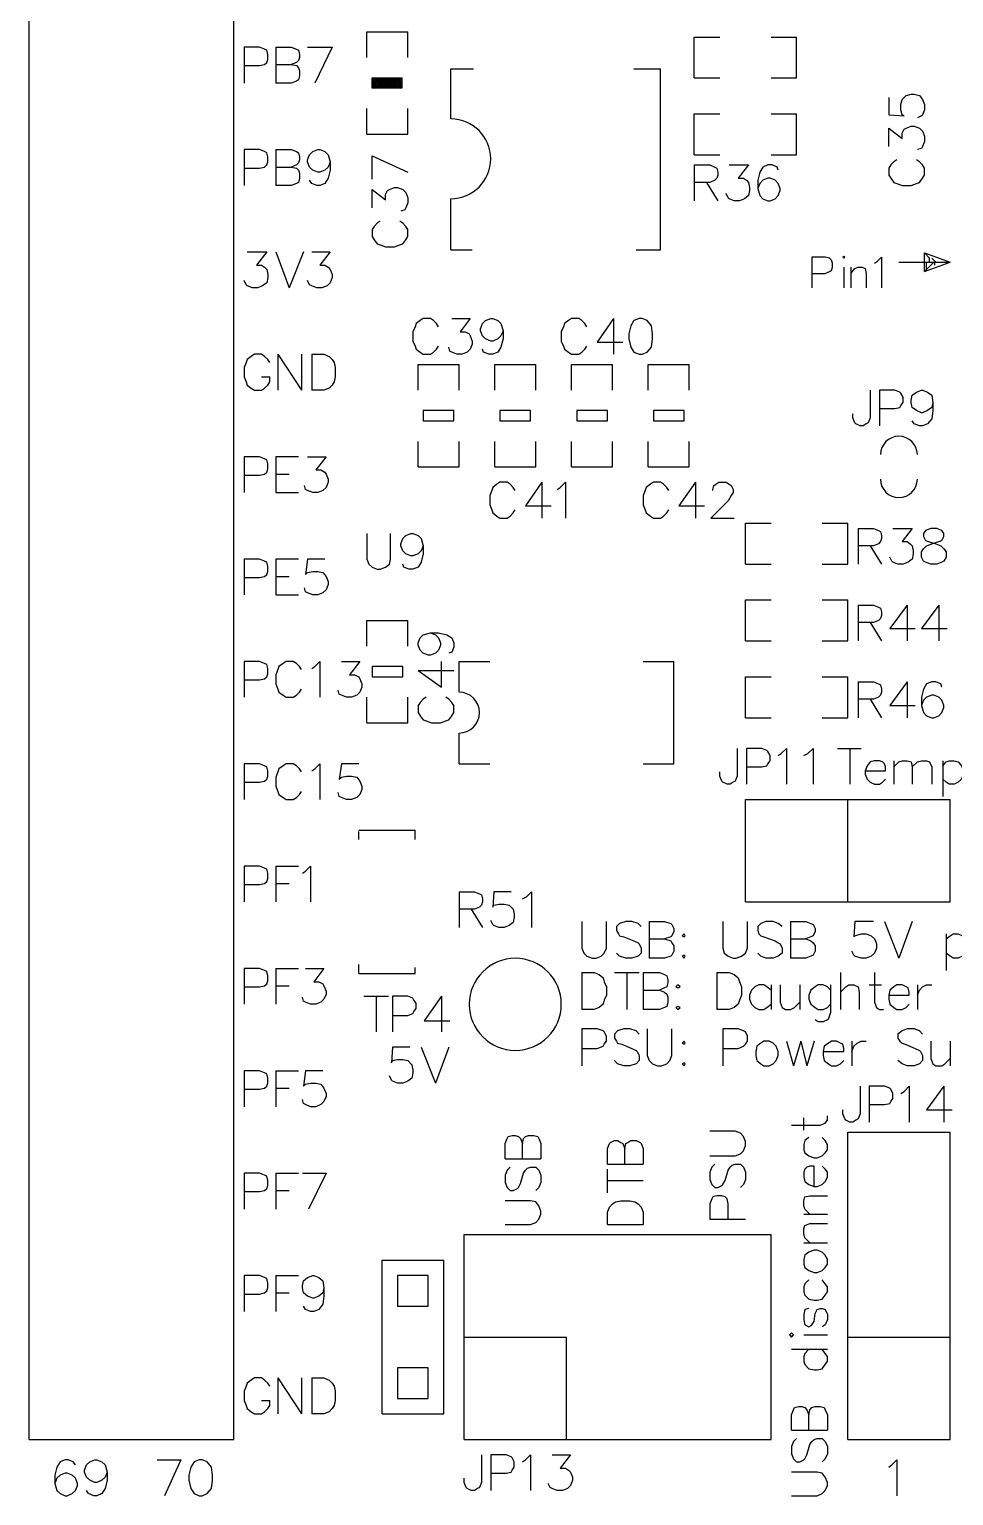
# Model space of a CAD drawing. Extents: x -0.24 to 4.91, y -0.23 to 6.58.
# Drawn here: x 0.575 to 1.478, y 2.345 to 3.777 of the extents above; entities that cross this region are included whole.
import ezdxf

# ---------------------------------------------------------------- set-up
doc = ezdxf.new("R2010")
doc.units = 0
doc.layers.get('0').update_dxf_attribs({"linetype": 'CONTINUOUS'})
doc.layers.add('mb672d', color=1, linetype='CONTINUOUS')

# ---------------------------------------------------------------- blocks, each defined once
blk = doc.blocks.new('D13')
blk.add_lwpolyline([(-0.015, -0.015), (0.015, -0.015), (0.015, 0.015), (-0.015, 0.015)], close=True)
blk = doc.blocks.new('D100')
blk.add_lwpolyline([(-0.015, -0.005), (0.015, -0.005), (0.015, 0.005), (-0.015, 0.005)], close=True)

msp = doc.modelspace()

# ---------------------------------------------------------------- linework, layer by layer
at = {"layer": 'mb672d', "color": 5}
for points in [[(0.575, 2.4), (0.575, 5.9)], [(0.575, 2.4), (0.775, 2.4), (0.775, 5.9)], [(0.905, 3.75), (0.905, 3.775), (0.945, 3.775)], [(0.945, 3.75), (0.945, 3.775)], [(1.225, 3.73), (1.225, 3.77), (1.25, 3.77)], [(1.3, 3.77), (1.325, 3.77)], [(1.325, 3.73), (1.325, 3.77)], [(0.785, 3.742), (0.8, 3.742), (0.805, 3.743), (0.807, 3.745), (0.808, 3.748), (0.808, 3.753), (0.807, 3.757), (0.805, 3.758), (0.8, 3.76), (0.785, 3.76), (0.785, 3.725)], [(0.816, 3.76), (0.816, 3.725)], [(0.816, 3.76), (0.831, 3.76), (0.836, 3.758), (0.838, 3.757), (0.839, 3.753), (0.839, 3.75), (0.838, 3.747), (0.836, 3.745), (0.831, 3.743)], [(0.847, 3.76), (0.871, 3.76)], [(0.871, 3.76), (0.854, 3.725)], [(0.816, 3.743), (0.831, 3.743), (0.836, 3.742), (0.838, 3.74), (0.839, 3.737), (0.839, 3.732), (0.838, 3.728), (0.836, 3.727), (0.831, 3.725), (0.816, 3.725)], [(0.987, 3.69), (0.987, 3.739)], [(0.987, 3.739), (1.009, 3.739)], [(1.166, 3.739), (1.192, 3.739)], [(1.192, 3.562), (1.192, 3.739)], [(0.91, 3.72), (0.91, 3.73), (0.939, 3.73), (0.939, 3.72), (0.91, 3.72)], [(0.911, 3.721), (0.911, 3.729), (0.939, 3.729), (0.939, 3.721), (0.911, 3.721)], [(0.912, 3.722), (0.912, 3.728), (0.938, 3.728), (0.938, 3.722), (0.912, 3.722)], [(0.913, 3.723), (0.913, 3.727), (0.937, 3.727), (0.937, 3.723), (0.913, 3.723)], [(0.914, 3.724), (0.914, 3.726), (0.936, 3.726), (0.936, 3.724), (0.914, 3.724)], [(0.915, 3.724), (0.934, 3.726)], [(0.915, 3.725), (0.915, 3.725), (0.935, 3.725), (0.935, 3.725), (0.915, 3.725)], [(1.225, 3.73), (1.25, 3.73)], [(1.3, 3.73), (1.325, 3.73)], [(1.415, 3.711), (1.415, 3.694), (1.43, 3.693), (1.428, 3.694), (1.427, 3.699), (1.427, 3.704), (1.428, 3.709), (1.432, 3.713), (1.437, 3.714), (1.44, 3.714), (1.445, 3.713), (1.448, 3.709), (1.45, 3.704), (1.45, 3.699), (1.448, 3.694), (1.447, 3.693), (1.443, 3.691)], [(0.905, 3.675), (0.905, 3.7)], [(0.945, 3.675), (0.945, 3.7)], [(1.225, 3.655), (1.225, 3.695), (1.25, 3.695)], [(1.3, 3.695), (1.325, 3.695)], [(1.325, 3.655), (1.325, 3.695)], [(1.415, 3.663), (1.415, 3.681), (1.428, 3.671), (1.428, 3.676), (1.43, 3.68), (1.432, 3.681), (1.437, 3.683), (1.44, 3.683), (1.445, 3.681), (1.448, 3.678), (1.45, 3.673), (1.45, 3.668), (1.448, 3.663), (1.447, 3.661), (1.443, 3.66)], [(0.905, 3.675), (0.945, 3.675)], [(0.785, 3.642), (0.8, 3.642), (0.805, 3.643), (0.807, 3.645), (0.808, 3.648), (0.808, 3.653), (0.807, 3.657), (0.805, 3.658), (0.8, 3.66), (0.785, 3.66), (0.785, 3.625)], [(0.816, 3.66), (0.816, 3.625)], [(0.816, 3.66), (0.831, 3.66), (0.836, 3.658), (0.838, 3.657), (0.839, 3.653), (0.839, 3.65), (0.838, 3.647), (0.836, 3.645), (0.831, 3.643)], [(0.869, 3.648), (0.867, 3.643), (0.864, 3.64), (0.859, 3.638), (0.857, 3.638), (0.852, 3.64), (0.849, 3.643), (0.847, 3.648), (0.847, 3.65), (0.849, 3.655), (0.852, 3.658), (0.857, 3.66), (0.859, 3.66), (0.864, 3.658), (0.867, 3.655), (0.869, 3.648), (0.869, 3.64), (0.867, 3.632), (0.864, 3.627), (0.859, 3.625), (0.856, 3.625), (0.851, 3.627), (0.849, 3.63)], [(0.91, 3.654), (0.945, 3.638)], [(0.91, 3.631), (0.91, 3.654)], [(1.225, 3.655), (1.25, 3.655)], [(1.3, 3.655), (1.325, 3.655)], [(0.816, 3.643), (0.831, 3.643), (0.836, 3.642), (0.838, 3.64), (0.839, 3.637), (0.839, 3.632), (0.838, 3.628), (0.836, 3.627), (0.831, 3.625), (0.816, 3.625)], [(1.225, 3.645), (1.225, 3.61)], [(1.225, 3.645), (1.24, 3.645), (1.245, 3.643), (1.247, 3.642), (1.248, 3.638), (1.248, 3.635), (1.247, 3.632), (1.245, 3.63), (1.24, 3.628), (1.225, 3.628)], [(1.259, 3.645), (1.278, 3.645), (1.268, 3.632), (1.273, 3.632), (1.276, 3.63), (1.278, 3.628), (1.279, 3.623), (1.279, 3.62), (1.278, 3.615), (1.274, 3.612), (1.269, 3.61), (1.264, 3.61), (1.259, 3.612), (1.258, 3.613), (1.256, 3.617)], [(1.307, 3.64), (1.306, 3.643), (1.301, 3.645), (1.297, 3.645), (1.292, 3.643), (1.289, 3.638), (1.287, 3.63), (1.287, 3.622), (1.289, 3.615), (1.292, 3.612), (1.297, 3.61), (1.299, 3.61), (1.304, 3.612), (1.307, 3.615), (1.309, 3.62), (1.309, 3.622), (1.307, 3.627), (1.304, 3.63), (1.299, 3.632), (1.297, 3.632), (1.292, 3.63), (1.289, 3.627), (1.287, 3.622)], [(1.423, 3.65), (1.42, 3.648), (1.417, 3.645), (1.415, 3.642), (1.415, 3.635), (1.417, 3.632), (1.42, 3.628), (1.423, 3.627), (1.428, 3.625), (1.437, 3.625), (1.442, 3.627), (1.445, 3.628), (1.448, 3.632), (1.45, 3.635), (1.45, 3.642), (1.448, 3.645), (1.445, 3.648), (1.442, 3.65)], [(1.237, 3.628), (1.248, 3.61)], [(0.91, 3.603), (0.91, 3.621), (0.923, 3.611), (0.923, 3.616), (0.925, 3.62), (0.927, 3.621), (0.932, 3.623), (0.935, 3.623), (0.94, 3.621), (0.943, 3.618), (0.945, 3.613), (0.945, 3.608), (0.943, 3.603), (0.942, 3.601), (0.938, 3.6)], [(0.987, 3.562), (0.987, 3.612)], [(0.918, 3.59), (0.915, 3.588), (0.912, 3.585), (0.91, 3.582), (0.91, 3.575), (0.912, 3.572), (0.915, 3.568), (0.918, 3.567), (0.923, 3.565), (0.932, 3.565), (0.937, 3.567), (0.94, 3.568), (0.943, 3.572), (0.945, 3.575), (0.945, 3.582), (0.943, 3.585), (0.94, 3.588), (0.937, 3.59)], [(0.788, 3.56), (0.807, 3.56), (0.797, 3.547), (0.802, 3.547), (0.805, 3.545), (0.807, 3.543), (0.808, 3.538), (0.808, 3.535), (0.807, 3.53), (0.803, 3.527), (0.798, 3.525), (0.793, 3.525), (0.788, 3.527), (0.787, 3.528), (0.785, 3.532)], [(0.816, 3.56), (0.829, 3.525)], [(0.843, 3.56), (0.829, 3.525)], [(0.851, 3.56), (0.869, 3.56), (0.859, 3.547), (0.864, 3.547), (0.867, 3.545), (0.869, 3.543), (0.871, 3.538), (0.871, 3.535), (0.869, 3.53), (0.866, 3.527), (0.861, 3.525), (0.856, 3.525), (0.851, 3.527), (0.849, 3.528), (0.847, 3.532)], [(0.987, 3.562), (1.008, 3.562)], [(1.168, 3.562), (1.192, 3.562)], [(1.34, 3.539), (1.353, 3.539), (1.357, 3.541), (1.359, 3.542), (1.36, 3.545), (1.36, 3.549), (1.359, 3.552), (1.357, 3.554), (1.353, 3.555), (1.34, 3.555), (1.34, 3.525)], [(1.37, 3.555), (1.371, 3.554), (1.372, 3.555), (1.371, 3.556), (1.37, 3.555)], [(1.401, 3.549), (1.404, 3.551), (1.408, 3.555), (1.408, 3.525)], [(1.45, 3.559), (1.455, 3.554)], [(1.45, 3.541), (1.45, 3.559)], [(1.45, 3.559), (1.475, 3.55)], [(1.455, 3.55), (1.455, 3.554)], [(1.457, 3.554), (1.461, 3.55)], [(1.371, 3.545), (1.371, 3.525)], [(1.378, 3.545), (1.378, 3.525)], [(1.378, 3.539), (1.382, 3.544), (1.385, 3.545), (1.389, 3.545), (1.392, 3.544), (1.393, 3.539), (1.393, 3.525)], [(1.425, 3.55), (1.475, 3.55)], [(1.45, 3.541), (1.459, 3.55)], [(1.45, 3.541), (1.475, 3.55)], [(1.45, 3.541), (1.452, 3.543)], [(1.452, 3.543), (1.452, 3.55)], [(1.46, 3.547), (1.46, 3.55)], [(0.975, 3.487), (0.973, 3.49), (0.97, 3.493), (0.967, 3.495), (0.96, 3.495), (0.957, 3.493), (0.953, 3.49), (0.952, 3.487), (0.95, 3.482), (0.95, 3.473), (0.952, 3.468), (0.953, 3.465), (0.957, 3.462), (0.96, 3.46), (0.967, 3.46), (0.97, 3.462), (0.973, 3.465), (0.975, 3.468)], [(0.988, 3.495), (1.006, 3.495), (0.996, 3.482), (1.001, 3.482), (1.005, 3.48), (1.006, 3.478), (1.008, 3.473), (1.008, 3.47), (1.006, 3.465), (1.003, 3.462), (0.998, 3.46), (0.993, 3.46), (0.988, 3.462), (0.986, 3.463), (0.985, 3.467)], [(1.038, 3.483), (1.036, 3.478), (1.033, 3.475), (1.028, 3.473), (1.026, 3.473), (1.021, 3.475), (1.018, 3.478), (1.016, 3.483), (1.016, 3.485), (1.018, 3.49), (1.021, 3.493), (1.026, 3.495), (1.028, 3.495), (1.033, 3.493), (1.036, 3.49), (1.038, 3.483), (1.038, 3.475), (1.036, 3.467), (1.033, 3.462), (1.028, 3.46), (1.024, 3.46), (1.019, 3.462), (1.018, 3.465)], [(1.12, 3.487), (1.118, 3.49), (1.115, 3.493), (1.112, 3.495), (1.105, 3.495), (1.102, 3.493), (1.098, 3.49), (1.097, 3.487), (1.095, 3.482), (1.095, 3.473), (1.097, 3.468), (1.098, 3.465), (1.102, 3.462), (1.105, 3.46), (1.112, 3.46), (1.115, 3.462), (1.118, 3.465), (1.12, 3.468)], [(1.146, 3.495), (1.13, 3.472), (1.155, 3.472)], [(1.146, 3.495), (1.146, 3.46)], [(1.171, 3.495), (1.166, 3.493), (1.163, 3.488), (1.161, 3.48), (1.161, 3.475), (1.163, 3.467), (1.166, 3.462), (1.171, 3.46), (1.174, 3.46), (1.179, 3.462), (1.183, 3.467), (1.184, 3.475), (1.184, 3.48), (1.183, 3.488), (1.179, 3.493), (1.174, 3.495), (1.171, 3.495)], [(0.81, 3.452), (0.808, 3.455), (0.805, 3.458), (0.802, 3.46), (0.795, 3.46), (0.792, 3.458), (0.788, 3.455), (0.787, 3.452), (0.785, 3.447), (0.785, 3.438), (0.787, 3.433), (0.788, 3.43), (0.792, 3.427), (0.795, 3.425), (0.802, 3.425), (0.805, 3.427), (0.808, 3.43), (0.81, 3.433), (0.81, 3.438)], [(0.818, 3.46), (0.818, 3.425)], [(0.818, 3.46), (0.841, 3.425)], [(0.841, 3.46), (0.841, 3.425)], [(0.851, 3.46), (0.851, 3.425)], [(0.851, 3.46), (0.863, 3.46), (0.868, 3.458), (0.871, 3.455), (0.873, 3.452), (0.874, 3.447), (0.874, 3.438), (0.873, 3.433), (0.871, 3.43), (0.868, 3.427), (0.863, 3.425), (0.851, 3.425)], [(0.802, 3.438), (0.81, 3.438)], [(0.955, 3.45), (0.995, 3.45)], [(0.955, 3.425), (0.955, 3.45)], [(0.995, 3.425), (0.995, 3.45)], [(1.03, 3.425), (1.03, 3.45), (1.07, 3.45)], [(1.07, 3.425), (1.07, 3.45)], [(1.105, 3.425), (1.105, 3.45), (1.145, 3.45)], [(1.145, 3.425), (1.145, 3.45)], [(1.18, 3.425), (1.18, 3.45), (1.22, 3.45)], [(1.22, 3.425), (1.22, 3.45)], [(1.397, 3.425), (1.397, 3.398), (1.395, 3.393), (1.393, 3.392), (1.39, 3.39), (1.387, 3.39), (1.383, 3.392), (1.382, 3.393), (1.38, 3.398), (1.38, 3.402)], [(1.406, 3.407), (1.421, 3.407), (1.426, 3.408), (1.427, 3.41), (1.429, 3.413), (1.429, 3.418), (1.427, 3.422), (1.426, 3.423), (1.421, 3.425), (1.406, 3.425), (1.406, 3.39)], [(1.458, 3.413), (1.457, 3.408), (1.453, 3.405), (1.448, 3.403), (1.447, 3.403), (1.442, 3.405), (1.438, 3.408), (1.437, 3.413), (1.437, 3.415), (1.438, 3.42), (1.442, 3.423), (1.447, 3.425), (1.448, 3.425), (1.453, 3.423), (1.457, 3.42), (1.458, 3.413), (1.458, 3.405), (1.457, 3.397), (1.453, 3.392), (1.448, 3.39), (1.445, 3.39), (1.44, 3.392), (1.438, 3.395)], [(0.955, 3.35), (0.955, 3.375)], [(0.955, 3.35), (0.995, 3.35), (0.995, 3.375)], [(1.03, 3.35), (1.03, 3.375)], [(1.07, 3.35), (1.07, 3.375)], [(1.105, 3.35), (1.105, 3.375)], [(1.145, 3.35), (1.145, 3.375)], [(1.18, 3.35), (1.18, 3.375)], [(1.22, 3.35), (1.22, 3.375)], [(0.785, 3.342), (0.8, 3.342), (0.805, 3.343), (0.807, 3.345), (0.808, 3.348), (0.808, 3.353), (0.807, 3.357), (0.805, 3.358), (0.8, 3.36), (0.785, 3.36), (0.785, 3.325)], [(0.838, 3.36), (0.816, 3.36), (0.816, 3.325), (0.838, 3.325)], [(0.847, 3.36), (0.865, 3.36), (0.855, 3.347), (0.86, 3.347), (0.864, 3.345), (0.865, 3.343), (0.867, 3.338), (0.867, 3.335), (0.865, 3.33), (0.862, 3.327), (0.857, 3.325), (0.852, 3.325), (0.847, 3.327), (0.845, 3.328), (0.844, 3.332)], [(0.816, 3.343), (0.829, 3.343)], [(1.03, 3.35), (1.07, 3.35)], [(1.105, 3.35), (1.145, 3.35)], [(1.18, 3.35), (1.22, 3.35)], [(1.05, 3.327), (1.048, 3.33), (1.045, 3.333), (1.042, 3.335), (1.035, 3.335), (1.032, 3.333), (1.028, 3.33), (1.027, 3.327), (1.025, 3.322), (1.025, 3.313), (1.027, 3.308), (1.028, 3.305), (1.032, 3.302), (1.035, 3.3), (1.042, 3.3), (1.045, 3.302), (1.048, 3.305), (1.05, 3.308)], [(1.076, 3.335), (1.06, 3.312), (1.085, 3.312)], [(1.076, 3.335), (1.076, 3.3)], [(1.091, 3.328), (1.094, 3.33), (1.099, 3.335), (1.099, 3.3)], [(1.2, 3.327), (1.198, 3.33), (1.195, 3.333), (1.192, 3.335), (1.185, 3.335), (1.182, 3.333), (1.178, 3.33), (1.177, 3.327), (1.175, 3.322), (1.175, 3.313), (1.177, 3.308), (1.178, 3.305), (1.182, 3.302), (1.185, 3.3), (1.192, 3.3), (1.195, 3.302), (1.198, 3.305), (1.2, 3.308)], [(1.226, 3.335), (1.21, 3.312), (1.235, 3.312)], [(1.226, 3.335), (1.226, 3.3)], [(1.243, 3.327), (1.243, 3.328), (1.244, 3.332), (1.246, 3.333), (1.249, 3.335), (1.256, 3.335), (1.259, 3.333), (1.261, 3.332), (1.263, 3.328), (1.263, 3.325), (1.261, 3.322), (1.258, 3.317), (1.241, 3.3), (1.264, 3.3)], [(1.275, 3.255), (1.275, 3.295), (1.3, 3.295)], [(1.35, 3.295), (1.375, 3.295)], [(1.375, 3.255), (1.375, 3.295)], [(0.905, 3.285), (0.905, 3.26), (0.907, 3.255), (0.91, 3.252), (0.915, 3.25), (0.918, 3.25), (0.923, 3.252), (0.927, 3.255), (0.928, 3.26), (0.928, 3.285)], [(0.96, 3.273), (0.958, 3.268), (0.955, 3.265), (0.95, 3.263), (0.948, 3.263), (0.943, 3.265), (0.94, 3.268), (0.938, 3.273), (0.938, 3.275), (0.94, 3.28), (0.943, 3.283), (0.948, 3.285), (0.95, 3.285), (0.955, 3.283), (0.958, 3.28), (0.96, 3.273), (0.96, 3.265), (0.958, 3.257), (0.955, 3.252), (0.95, 3.25), (0.946, 3.25), (0.941, 3.252), (0.94, 3.255)], [(1.385, 3.29), (1.385, 3.255)], [(1.385, 3.29), (1.4, 3.29), (1.405, 3.288), (1.407, 3.287), (1.408, 3.283), (1.408, 3.28), (1.407, 3.277), (1.405, 3.275), (1.4, 3.273), (1.385, 3.273)], [(1.419, 3.29), (1.438, 3.29), (1.428, 3.277), (1.433, 3.277), (1.436, 3.275), (1.438, 3.273), (1.439, 3.268), (1.439, 3.265), (1.438, 3.26), (1.434, 3.257), (1.429, 3.255), (1.424, 3.255), (1.419, 3.257), (1.418, 3.258), (1.416, 3.262)], [(1.456, 3.29), (1.451, 3.288), (1.449, 3.285), (1.449, 3.282), (1.451, 3.278), (1.454, 3.277), (1.461, 3.275), (1.466, 3.273), (1.469, 3.27), (1.471, 3.267), (1.471, 3.262), (1.469, 3.258), (1.467, 3.257), (1.462, 3.255), (1.456, 3.255), (1.451, 3.257), (1.449, 3.258), (1.447, 3.262), (1.447, 3.267), (1.449, 3.27), (1.452, 3.273), (1.457, 3.275), (1.464, 3.277), (1.467, 3.278), (1.469, 3.282), (1.469, 3.285), (1.467, 3.288), (1.462, 3.29), (1.456, 3.29)], [(1.397, 3.273), (1.408, 3.255)], [(0.785, 3.242), (0.8, 3.242), (0.805, 3.243), (0.807, 3.245), (0.808, 3.248), (0.808, 3.253), (0.807, 3.257), (0.805, 3.258), (0.8, 3.26), (0.785, 3.26), (0.785, 3.225)], [(0.838, 3.26), (0.816, 3.26), (0.816, 3.225), (0.838, 3.225)], [(0.864, 3.26), (0.847, 3.26), (0.845, 3.245), (0.847, 3.247), (0.852, 3.248), (0.857, 3.248), (0.862, 3.247), (0.865, 3.243), (0.867, 3.238), (0.867, 3.235), (0.865, 3.23), (0.862, 3.227), (0.857, 3.225), (0.852, 3.225), (0.847, 3.227), (0.845, 3.228), (0.844, 3.232)], [(1.275, 3.255), (1.3, 3.255)], [(1.35, 3.255), (1.375, 3.255)], [(0.816, 3.243), (0.829, 3.243)], [(1.275, 3.22), (1.3, 3.22)], [(1.275, 3.18), (1.275, 3.22)], [(1.35, 3.18), (1.375, 3.18), (1.375, 3.22)], [(1.35, 3.22), (1.375, 3.22)], [(1.385, 3.215), (1.385, 3.18)], [(1.385, 3.215), (1.4, 3.215), (1.405, 3.213), (1.407, 3.212), (1.408, 3.208), (1.408, 3.205), (1.407, 3.202), (1.405, 3.2), (1.4, 3.198), (1.385, 3.198)], [(1.433, 3.215), (1.416, 3.192), (1.441, 3.192)], [(1.433, 3.215), (1.433, 3.18)], [(1.464, 3.215), (1.447, 3.192), (1.472, 3.192)], [(1.464, 3.215), (1.464, 3.18)], [(0.905, 3.2), (0.945, 3.2)], [(0.905, 3.175), (0.905, 3.2)], [(0.945, 3.175), (0.945, 3.2)], [(1.397, 3.198), (1.408, 3.18)], [(0.967, 3.188), (0.972, 3.186), (0.975, 3.183), (0.977, 3.178), (0.977, 3.176), (0.975, 3.171), (0.972, 3.168), (0.967, 3.166), (0.965, 3.166), (0.96, 3.168), (0.957, 3.171), (0.955, 3.176), (0.955, 3.178), (0.957, 3.183), (0.96, 3.186), (0.967, 3.188), (0.975, 3.188), (0.983, 3.186), (0.988, 3.183), (0.99, 3.178), (0.99, 3.174), (0.988, 3.169), (0.985, 3.168)], [(1.275, 3.18), (1.3, 3.18)], [(0.785, 3.142), (0.8, 3.142), (0.805, 3.143), (0.807, 3.145), (0.808, 3.148), (0.808, 3.153), (0.807, 3.157), (0.805, 3.158), (0.8, 3.16), (0.785, 3.16), (0.785, 3.125)], [(0.841, 3.152), (0.839, 3.155), (0.836, 3.158), (0.833, 3.16), (0.826, 3.16), (0.823, 3.158), (0.819, 3.155), (0.818, 3.152), (0.816, 3.147), (0.816, 3.138), (0.818, 3.133), (0.819, 3.13), (0.823, 3.127), (0.826, 3.125), (0.833, 3.125), (0.836, 3.127), (0.839, 3.13), (0.841, 3.133)], [(0.851, 3.153), (0.854, 3.155), (0.859, 3.16), (0.859, 3.125)], [(0.88, 3.16), (0.898, 3.16), (0.888, 3.147), (0.893, 3.147), (0.897, 3.145), (0.898, 3.143), (0.9, 3.138), (0.9, 3.135), (0.898, 3.13), (0.895, 3.127), (0.89, 3.125), (0.885, 3.125), (0.88, 3.127), (0.878, 3.128), (0.877, 3.132)], [(0.955, 3.151), (0.978, 3.135), (0.978, 3.16)], [(0.995, 3.13), (0.995, 3.16), (1.025, 3.16)], [(1.175, 3.06), (1.205, 3.06), (1.205, 3.16)], [(1.175, 3.16), (1.205, 3.16)], [(0.955, 3.151), (0.99, 3.151)], [(1.275, 3.105), (1.275, 3.145), (1.3, 3.145)], [(1.35, 3.145), (1.375, 3.145)], [(1.375, 3.105), (1.375, 3.145)], [(1.385, 3.14), (1.385, 3.105)], [(1.385, 3.14), (1.4, 3.14), (1.405, 3.138), (1.407, 3.137), (1.408, 3.133), (1.408, 3.13), (1.407, 3.127), (1.405, 3.125), (1.4, 3.123), (1.385, 3.123)], [(1.433, 3.14), (1.416, 3.117), (1.441, 3.117)], [(1.433, 3.14), (1.433, 3.105)], [(1.467, 3.135), (1.466, 3.138), (1.461, 3.14), (1.457, 3.14), (1.452, 3.138), (1.449, 3.133), (1.447, 3.125), (1.447, 3.117), (1.449, 3.11), (1.452, 3.107), (1.457, 3.105), (1.459, 3.105), (1.464, 3.107), (1.467, 3.11), (1.469, 3.115), (1.469, 3.117), (1.467, 3.122), (1.464, 3.125), (1.459, 3.127), (1.457, 3.127), (1.452, 3.125), (1.449, 3.122), (1.447, 3.117)], [(0.905, 3.1), (0.905, 3.125)], [(0.905, 3.1), (0.945, 3.1), (0.945, 3.125)], [(0.963, 3.125), (0.96, 3.123), (0.957, 3.12), (0.955, 3.117), (0.955, 3.11), (0.957, 3.107), (0.96, 3.103), (0.963, 3.102), (0.968, 3.1), (0.977, 3.1), (0.982, 3.102), (0.985, 3.103), (0.988, 3.107), (0.99, 3.11), (0.99, 3.117), (0.988, 3.12), (0.985, 3.123), (0.982, 3.125)], [(1.397, 3.123), (1.408, 3.105)], [(1.275, 3.105), (1.3, 3.105)], [(1.35, 3.105), (1.375, 3.105)], [(0.995, 3.06), (0.995, 3.09)], [(1.267, 3.075), (1.267, 3.048), (1.265, 3.043), (1.263, 3.042), (1.26, 3.04), (1.257, 3.04), (1.253, 3.042), (1.252, 3.043), (1.25, 3.048), (1.25, 3.052)], [(1.276, 3.057), (1.291, 3.057), (1.296, 3.058), (1.297, 3.06), (1.299, 3.063), (1.299, 3.068), (1.297, 3.072), (1.296, 3.073), (1.291, 3.075), (1.276, 3.075), (1.276, 3.04)], [(1.307, 3.068), (1.31, 3.07), (1.315, 3.075), (1.315, 3.04)], [(1.332, 3.068), (1.336, 3.07), (1.341, 3.075), (1.341, 3.04)], [(1.365, 3.075), (1.388, 3.075)], [(1.377, 3.075), (1.377, 3.04)], [(0.785, 3.042), (0.8, 3.042), (0.805, 3.043), (0.807, 3.045), (0.808, 3.048), (0.808, 3.053), (0.807, 3.057), (0.805, 3.058), (0.8, 3.06), (0.785, 3.06), (0.785, 3.025)], [(0.841, 3.052), (0.839, 3.055), (0.836, 3.058), (0.833, 3.06), (0.826, 3.06), (0.823, 3.058), (0.819, 3.055), (0.818, 3.052), (0.816, 3.047), (0.816, 3.038), (0.818, 3.033), (0.819, 3.03), (0.823, 3.027), (0.826, 3.025), (0.833, 3.025), (0.836, 3.027), (0.839, 3.03), (0.841, 3.033)], [(0.851, 3.053), (0.854, 3.055), (0.859, 3.06), (0.859, 3.025)], [(0.897, 3.06), (0.88, 3.06), (0.878, 3.045), (0.88, 3.047), (0.885, 3.048), (0.89, 3.048), (0.895, 3.047), (0.898, 3.043), (0.9, 3.038), (0.9, 3.035), (0.898, 3.03), (0.895, 3.027), (0.89, 3.025), (0.885, 3.025), (0.88, 3.027), (0.878, 3.028), (0.877, 3.032)], [(0.995, 3.06), (1.025, 3.06)], [(1.392, 3.053), (1.412, 3.053), (1.412, 3.057), (1.411, 3.06), (1.409, 3.062), (1.406, 3.063), (1.401, 3.063), (1.397, 3.062), (1.394, 3.058), (1.392, 3.053), (1.392, 3.05), (1.394, 3.045), (1.397, 3.042), (1.401, 3.04), (1.406, 3.04), (1.409, 3.042), (1.412, 3.045)], [(1.42, 3.063), (1.42, 3.04)], [(1.42, 3.057), (1.425, 3.062), (1.428, 3.063), (1.433, 3.063), (1.437, 3.062), (1.438, 3.057), (1.438, 3.04)], [(1.438, 3.057), (1.443, 3.062), (1.447, 3.063), (1.452, 3.063), (1.455, 3.062), (1.457, 3.057), (1.457, 3.04)], [(1.468, 3.063), (1.468, 3.028)], [(1.468, 3.058), (1.471, 3.062), (1.474, 3.063), (1.479, 3.063), (1.483, 3.062), (1.486, 3.058), (1.488, 3.053), (1.488, 3.05), (1.486, 3.045), (1.483, 3.042), (1.479, 3.04), (1.474, 3.04), (1.471, 3.042), (1.468, 3.045)], [(1.275, 3.025), (1.475, 3.025)], [(1.275, 2.925), (1.275, 3.025)], [(1.275, 2.925), (1.475, 2.925), (1.475, 3.025)], [(1.375, 2.925), (1.375, 3.025)], [(0.897, 2.995), (0.952, 2.995)], [(0.897, 2.986), (0.897, 2.994)], [(0.952, 2.986), (0.952, 2.995)], [(0.785, 2.942), (0.8, 2.942), (0.805, 2.943), (0.807, 2.945), (0.808, 2.948), (0.808, 2.953), (0.807, 2.957), (0.805, 2.958), (0.8, 2.96), (0.785, 2.96), (0.785, 2.925)], [(0.816, 2.96), (0.816, 2.925)], [(0.816, 2.96), (0.838, 2.96)], [(0.842, 2.953), (0.845, 2.955), (0.85, 2.96), (0.85, 2.925)], [(0.816, 2.943), (0.829, 2.943)], [(0.995, 2.935), (0.995, 2.9)], [(0.995, 2.935), (1.01, 2.935), (1.015, 2.933), (1.017, 2.932), (1.018, 2.928), (1.018, 2.925), (1.017, 2.922), (1.015, 2.92), (1.01, 2.918), (0.995, 2.918)], [(1.046, 2.935), (1.029, 2.935), (1.028, 2.92), (1.029, 2.922), (1.034, 2.923), (1.039, 2.923), (1.044, 2.922), (1.048, 2.918), (1.049, 2.913), (1.049, 2.91), (1.048, 2.905), (1.044, 2.902), (1.039, 2.9), (1.034, 2.9), (1.029, 2.902), (1.028, 2.903), (1.026, 2.907)], [(1.057, 2.928), (1.061, 2.93), (1.066, 2.935), (1.066, 2.9)], [(1.007, 2.918), (1.018, 2.9)], [(1.115, 2.906), (1.115, 2.88), (1.117, 2.875), (1.12, 2.872), (1.125, 2.87), (1.129, 2.87), (1.134, 2.872), (1.137, 2.875), (1.139, 2.88), (1.139, 2.906)], [(1.173, 2.901), (1.17, 2.904), (1.164, 2.906), (1.158, 2.906), (1.152, 2.904), (1.149, 2.901), (1.149, 2.897), (1.151, 2.894), (1.152, 2.892), (1.156, 2.891), (1.166, 2.887), (1.17, 2.885), (1.171, 2.884), (1.173, 2.88), (1.173, 2.875), (1.17, 2.872), (1.164, 2.87), (1.158, 2.87), (1.152, 2.872), (1.149, 2.875)], [(1.181, 2.906), (1.181, 2.87)], [(1.181, 2.906), (1.196, 2.906), (1.202, 2.904), (1.203, 2.903), (1.205, 2.899), (1.205, 2.896), (1.203, 2.892), (1.202, 2.891), (1.196, 2.889)], [(1.215, 2.894), (1.213, 2.892), (1.215, 2.891), (1.216, 2.892), (1.215, 2.894)], [(1.253, 2.906), (1.253, 2.88), (1.254, 2.875), (1.258, 2.872), (1.263, 2.87), (1.266, 2.87), (1.271, 2.872), (1.275, 2.875), (1.277, 2.88), (1.277, 2.906)], [(1.311, 2.901), (1.307, 2.904), (1.302, 2.906), (1.295, 2.906), (1.29, 2.904), (1.287, 2.901), (1.287, 2.897), (1.288, 2.894), (1.29, 2.892), (1.293, 2.891), (1.304, 2.887), (1.307, 2.885), (1.309, 2.884), (1.311, 2.88), (1.311, 2.875), (1.307, 2.872), (1.302, 2.87), (1.295, 2.87), (1.29, 2.872), (1.287, 2.875)], [(1.319, 2.906), (1.319, 2.87)], [(1.319, 2.906), (1.334, 2.906), (1.339, 2.904), (1.341, 2.903), (1.343, 2.899), (1.343, 2.896), (1.341, 2.892), (1.339, 2.891), (1.334, 2.889)], [(1.4, 2.906), (1.382, 2.906), (1.381, 2.891), (1.382, 2.892), (1.388, 2.894), (1.393, 2.894), (1.398, 2.892), (1.401, 2.889), (1.403, 2.884), (1.403, 2.88), (1.401, 2.875), (1.398, 2.872), (1.393, 2.87), (1.388, 2.87), (1.382, 2.872), (1.381, 2.873), (1.379, 2.877)], [(1.411, 2.906), (1.425, 2.87)], [(1.438, 2.906), (1.425, 2.87)], [(1.471, 2.894), (1.471, 2.858)], [(1.471, 2.889), (1.475, 2.892), (1.478, 2.894), (1.483, 2.894), (1.487, 2.892), (1.49, 2.889), (1.492, 2.884), (1.492, 2.88), (1.49, 2.875), (1.487, 2.872), (1.483, 2.87), (1.478, 2.87), (1.475, 2.872), (1.471, 2.875)], [(1.181, 2.889), (1.196, 2.889), (1.202, 2.887), (1.203, 2.885), (1.205, 2.882), (1.205, 2.877), (1.203, 2.873), (1.202, 2.872), (1.196, 2.87), (1.181, 2.87)], [(1.319, 2.889), (1.334, 2.889), (1.339, 2.887), (1.341, 2.885), (1.343, 2.882), (1.343, 2.877), (1.341, 2.873), (1.339, 2.872), (1.334, 2.87), (1.319, 2.87)], [(1.215, 2.873), (1.213, 2.872), (1.215, 2.87), (1.216, 2.872), (1.215, 2.873)], [(0.785, 2.842), (0.8, 2.842), (0.805, 2.843), (0.807, 2.845), (0.808, 2.848), (0.808, 2.853), (0.807, 2.857), (0.805, 2.858), (0.8, 2.86), (0.785, 2.86), (0.785, 2.825)], [(0.816, 2.86), (0.816, 2.825)], [(0.816, 2.86), (0.838, 2.86)], [(0.845, 2.86), (0.863, 2.86), (0.853, 2.847), (0.858, 2.847), (0.862, 2.845), (0.863, 2.843), (0.865, 2.838), (0.865, 2.835), (0.863, 2.83), (0.86, 2.827), (0.855, 2.825), (0.85, 2.825), (0.845, 2.827), (0.843, 2.828), (0.842, 2.832)], [(0.897, 2.855), (0.897, 2.864)], [(0.897, 2.855), (0.952, 2.855)], [(0.952, 2.855), (0.952, 2.861)], [(1.115, 2.856), (1.115, 2.82)], [(1.115, 2.856), (1.127, 2.856), (1.132, 2.854), (1.136, 2.851), (1.137, 2.847), (1.139, 2.842), (1.139, 2.834), (1.137, 2.829), (1.136, 2.825), (1.132, 2.822), (1.127, 2.82), (1.115, 2.82)], [(1.147, 2.856), (1.171, 2.856)], [(1.159, 2.856), (1.159, 2.82)], [(1.175, 2.856), (1.175, 2.82)], [(1.175, 2.856), (1.191, 2.856), (1.196, 2.854), (1.198, 2.853), (1.199, 2.849), (1.199, 2.846), (1.198, 2.842), (1.196, 2.841), (1.191, 2.839)], [(1.247, 2.856), (1.247, 2.82)], [(1.247, 2.856), (1.259, 2.856), (1.264, 2.854), (1.268, 2.851), (1.269, 2.847), (1.271, 2.842), (1.271, 2.834), (1.269, 2.829), (1.268, 2.825), (1.264, 2.822), (1.259, 2.82), (1.247, 2.82)], [(1.368, 2.856), (1.368, 2.82)], [(1.401, 2.856), (1.401, 2.827), (1.403, 2.822), (1.406, 2.82), (1.41, 2.82)], [(0.816, 2.843), (0.829, 2.843)], [(1.175, 2.839), (1.191, 2.839), (1.196, 2.837), (1.198, 2.835), (1.199, 2.832), (1.199, 2.827), (1.198, 2.823), (1.196, 2.822), (1.191, 2.82), (1.175, 2.82)], [(1.209, 2.844), (1.207, 2.842), (1.209, 2.841), (1.211, 2.842), (1.209, 2.844)], [(1.3, 2.839), (1.296, 2.842), (1.293, 2.844), (1.288, 2.844), (1.284, 2.842), (1.281, 2.839), (1.279, 2.834), (1.279, 2.83), (1.281, 2.825), (1.284, 2.822), (1.288, 2.82), (1.293, 2.82), (1.296, 2.822), (1.3, 2.825)], [(1.3, 2.844), (1.3, 2.82)], [(1.309, 2.844), (1.309, 2.827), (1.311, 2.822), (1.314, 2.82), (1.319, 2.82), (1.323, 2.822), (1.328, 2.827)], [(1.328, 2.844), (1.328, 2.82)], [(1.358, 2.839), (1.355, 2.842), (1.351, 2.844), (1.346, 2.844), (1.343, 2.842), (1.339, 2.839), (1.337, 2.834), (1.337, 2.83), (1.339, 2.825), (1.343, 2.822), (1.346, 2.82), (1.351, 2.82), (1.355, 2.822), (1.358, 2.825)], [(1.358, 2.844), (1.358, 2.817), (1.356, 2.811), (1.355, 2.81), (1.351, 2.808), (1.346, 2.808), (1.343, 2.81)], [(1.368, 2.837), (1.373, 2.842), (1.376, 2.844), (1.381, 2.844), (1.385, 2.842), (1.386, 2.837), (1.386, 2.82)], [(1.396, 2.844), (1.408, 2.844)], [(1.415, 2.834), (1.435, 2.834), (1.435, 2.837), (1.434, 2.841), (1.432, 2.842), (1.428, 2.844), (1.423, 2.844), (1.42, 2.842), (1.416, 2.839), (1.415, 2.834), (1.415, 2.83), (1.416, 2.825), (1.42, 2.822), (1.423, 2.82), (1.428, 2.82), (1.432, 2.822), (1.435, 2.825)], [(1.443, 2.844), (1.443, 2.82)], [(1.443, 2.834), (1.445, 2.839), (1.448, 2.842), (1.452, 2.844), (1.457, 2.844)], [(0.902, 2.833), (0.926, 2.833)], [(0.914, 2.833), (0.914, 2.798)], [(0.93, 2.814), (0.945, 2.814), (0.95, 2.816), (0.951, 2.818), (0.953, 2.821), (0.953, 2.826), (0.951, 2.829), (0.95, 2.831), (0.945, 2.833), (0.93, 2.833), (0.93, 2.798)], [(0.978, 2.833), (0.961, 2.809), (0.986, 2.809)], [(0.978, 2.833), (0.978, 2.798)], [(1.209, 2.823), (1.207, 2.822), (1.209, 2.82), (1.211, 2.822), (1.209, 2.823)], [(1.115, 2.782), (1.13, 2.782), (1.136, 2.784), (1.137, 2.786), (1.139, 2.789), (1.139, 2.794), (1.137, 2.798), (1.136, 2.799), (1.13, 2.801), (1.115, 2.801), (1.115, 2.765)], [(1.171, 2.796), (1.168, 2.799), (1.162, 2.801), (1.156, 2.801), (1.15, 2.799), (1.147, 2.796), (1.147, 2.792), (1.149, 2.789), (1.15, 2.787), (1.154, 2.786), (1.164, 2.782), (1.168, 2.78), (1.169, 2.779), (1.171, 2.775), (1.171, 2.77), (1.168, 2.767), (1.162, 2.765), (1.156, 2.765), (1.15, 2.767), (1.147, 2.77)], [(1.179, 2.801), (1.179, 2.775), (1.181, 2.77), (1.184, 2.767), (1.189, 2.765), (1.193, 2.765), (1.198, 2.767), (1.201, 2.77), (1.203, 2.775), (1.203, 2.801)], [(1.253, 2.782), (1.268, 2.782), (1.273, 2.784), (1.275, 2.786), (1.277, 2.789), (1.277, 2.794), (1.275, 2.798), (1.273, 2.799), (1.268, 2.801), (1.253, 2.801), (1.253, 2.765)], [(1.448, 2.796), (1.445, 2.799), (1.44, 2.801), (1.433, 2.801), (1.428, 2.799), (1.424, 2.796), (1.424, 2.792), (1.426, 2.789), (1.428, 2.787), (1.431, 2.786), (1.441, 2.782), (1.445, 2.78), (1.446, 2.779), (1.448, 2.775), (1.448, 2.77), (1.445, 2.767), (1.44, 2.765), (1.433, 2.765), (1.428, 2.767), (1.424, 2.77)], [(0.947, 2.783), (0.93, 2.783), (0.929, 2.768), (0.93, 2.77), (0.935, 2.771), (0.94, 2.771), (0.945, 2.77), (0.949, 2.766), (0.95, 2.761), (0.95, 2.758), (0.949, 2.753), (0.945, 2.75), (0.94, 2.748), (0.935, 2.748), (0.93, 2.75), (0.929, 2.751), (0.927, 2.755)], [(0.958, 2.783), (0.972, 2.748)], [(0.985, 2.783), (0.972, 2.748)], [(1.215, 2.789), (1.213, 2.787), (1.215, 2.786), (1.216, 2.787), (1.215, 2.789)], [(1.293, 2.789), (1.29, 2.787), (1.286, 2.784), (1.285, 2.779), (1.285, 2.775), (1.286, 2.77), (1.29, 2.767), (1.293, 2.765), (1.298, 2.765), (1.302, 2.767), (1.305, 2.77), (1.307, 2.775), (1.307, 2.779), (1.305, 2.784), (1.302, 2.787), (1.298, 2.789), (1.293, 2.789)], [(1.315, 2.789), (1.322, 2.765)], [(1.329, 2.789), (1.322, 2.765)], [(1.329, 2.789), (1.335, 2.765)], [(1.342, 2.789), (1.335, 2.765)], [(1.351, 2.779), (1.371, 2.779), (1.371, 2.782), (1.37, 2.786), (1.368, 2.787), (1.364, 2.789), (1.359, 2.789), (1.356, 2.787), (1.352, 2.784), (1.351, 2.779), (1.351, 2.775), (1.352, 2.77), (1.356, 2.767), (1.359, 2.765), (1.364, 2.765), (1.368, 2.767), (1.371, 2.77)], [(1.379, 2.789), (1.379, 2.765)], [(1.379, 2.779), (1.381, 2.784), (1.384, 2.787), (1.388, 2.789), (1.393, 2.789)], [(1.456, 2.789), (1.456, 2.772), (1.458, 2.767), (1.461, 2.765), (1.467, 2.765), (1.47, 2.767), (1.475, 2.772)], [(1.475, 2.789), (1.475, 2.765)], [(1.215, 2.768), (1.213, 2.767), (1.215, 2.765), (1.216, 2.767), (1.215, 2.768)], [(0.785, 2.742), (0.8, 2.742), (0.805, 2.743), (0.807, 2.745), (0.808, 2.748), (0.808, 2.753), (0.807, 2.757), (0.805, 2.758), (0.8, 2.76), (0.785, 2.76), (0.785, 2.725)], [(0.816, 2.76), (0.816, 2.725)], [(0.816, 2.76), (0.838, 2.76)], [(0.862, 2.76), (0.845, 2.76), (0.843, 2.745), (0.845, 2.747), (0.85, 2.748), (0.855, 2.748), (0.86, 2.747), (0.863, 2.743), (0.865, 2.738), (0.865, 2.735), (0.863, 2.73), (0.86, 2.727), (0.855, 2.725), (0.85, 2.725), (0.845, 2.727), (0.843, 2.728), (0.842, 2.732)], [(0.816, 2.743), (0.829, 2.743)], [(1.387, 2.745), (1.387, 2.718), (1.385, 2.713), (1.383, 2.712), (1.38, 2.71), (1.377, 2.71), (1.373, 2.712), (1.372, 2.713), (1.37, 2.718), (1.37, 2.722)], [(1.396, 2.727), (1.411, 2.727), (1.416, 2.728), (1.417, 2.73), (1.419, 2.733), (1.419, 2.738), (1.417, 2.742), (1.416, 2.743), (1.411, 2.745), (1.396, 2.745), (1.396, 2.71)], [(1.427, 2.738), (1.43, 2.74), (1.435, 2.745), (1.435, 2.71)], [(1.469, 2.745), (1.452, 2.722), (1.477, 2.722)], [(1.469, 2.745), (1.469, 2.71)], [(1.32, 2.707), (1.348, 2.707), (1.353, 2.709), (1.355, 2.712), (1.355, 2.716)], [(1.332, 2.702), (1.332, 2.714)], [(1.04, 2.674), (1.04, 2.689), (1.042, 2.694), (1.043, 2.696), (1.047, 2.697), (1.05, 2.697), (1.053, 2.696), (1.055, 2.694), (1.057, 2.689)], [(1.057, 2.674), (1.057, 2.689), (1.058, 2.694), (1.06, 2.696), (1.063, 2.697), (1.068, 2.697), (1.072, 2.696), (1.073, 2.694), (1.075, 2.689), (1.075, 2.674)], [(1.24, 2.677), (1.265, 2.677), (1.27, 2.679), (1.273, 2.682), (1.275, 2.687), (1.275, 2.691), (1.273, 2.696), (1.27, 2.699), (1.265, 2.701), (1.24, 2.701)], [(1.337, 2.695), (1.333, 2.692), (1.332, 2.688), (1.332, 2.683), (1.333, 2.68), (1.337, 2.677), (1.342, 2.675), (1.345, 2.675), (1.35, 2.677), (1.353, 2.68), (1.355, 2.683), (1.355, 2.688), (1.353, 2.692), (1.35, 2.695)], [(1.375, 2.7), (1.475, 2.7)], [(1.375, 2.4), (1.375, 2.7)], [(1.475, 2.4), (1.475, 2.7)], [(1.14, 2.669), (1.14, 2.684), (1.142, 2.689), (1.143, 2.69), (1.147, 2.692), (1.15, 2.692), (1.153, 2.69), (1.155, 2.689), (1.157, 2.684)], [(1.157, 2.669), (1.157, 2.684), (1.158, 2.689), (1.16, 2.69), (1.163, 2.692), (1.168, 2.692), (1.172, 2.69), (1.173, 2.689), (1.175, 2.684), (1.175, 2.669)], [(1.04, 2.674), (1.075, 2.674)], [(1.045, 2.666), (1.042, 2.663), (1.04, 2.658), (1.04, 2.651), (1.042, 2.646), (1.045, 2.643), (1.048, 2.643), (1.052, 2.645), (1.053, 2.646), (1.055, 2.65), (1.058, 2.66), (1.06, 2.663), (1.062, 2.665), (1.065, 2.666), (1.07, 2.666), (1.073, 2.663), (1.075, 2.658), (1.075, 2.651), (1.073, 2.646), (1.07, 2.643)], [(1.14, 2.669), (1.175, 2.669)], [(1.245, 2.669), (1.242, 2.666), (1.24, 2.661), (1.24, 2.654), (1.242, 2.649), (1.245, 2.646), (1.248, 2.646), (1.252, 2.648), (1.253, 2.649), (1.255, 2.653), (1.258, 2.663), (1.26, 2.666), (1.262, 2.668), (1.265, 2.669), (1.27, 2.669), (1.273, 2.666), (1.275, 2.661), (1.275, 2.654), (1.273, 2.649), (1.27, 2.646)], [(1.342, 2.647), (1.342, 2.667), (1.338, 2.667), (1.335, 2.666), (1.333, 2.664), (1.332, 2.661), (1.332, 2.656), (1.333, 2.652), (1.337, 2.649), (1.342, 2.647), (1.345, 2.647), (1.35, 2.649), (1.353, 2.652), (1.355, 2.656), (1.355, 2.661), (1.353, 2.664), (1.35, 2.667)], [(0.785, 2.642), (0.8, 2.642), (0.805, 2.643), (0.807, 2.645), (0.808, 2.648), (0.808, 2.653), (0.807, 2.657), (0.805, 2.658), (0.8, 2.66), (0.785, 2.66), (0.785, 2.625)], [(0.816, 2.66), (0.816, 2.625)], [(0.816, 2.66), (0.838, 2.66)], [(0.842, 2.66), (0.865, 2.66)], [(0.865, 2.66), (0.848, 2.625)], [(1.14, 2.641), (1.14, 2.664)], [(1.14, 2.653), (1.175, 2.653)], [(0.816, 2.643), (0.829, 2.643)], [(1.258, 2.615), (1.258, 2.63), (1.257, 2.635), (1.255, 2.637), (1.252, 2.638), (1.247, 2.638), (1.243, 2.637), (1.242, 2.635), (1.24, 2.63), (1.24, 2.615), (1.275, 2.615)], [(1.338, 2.62), (1.333, 2.625), (1.332, 2.628), (1.332, 2.633), (1.333, 2.637), (1.338, 2.638), (1.355, 2.638)], [(1.04, 2.61), (1.065, 2.61), (1.07, 2.612), (1.073, 2.615), (1.075, 2.62), (1.075, 2.623), (1.073, 2.628), (1.07, 2.632), (1.065, 2.633), (1.04, 2.633)], [(1.14, 2.61), (1.14, 2.622), (1.142, 2.627), (1.145, 2.63), (1.148, 2.632), (1.153, 2.633), (1.162, 2.633), (1.167, 2.632), (1.17, 2.63), (1.173, 2.627), (1.175, 2.622), (1.175, 2.61)], [(1.14, 2.61), (1.175, 2.61)], [(1.332, 2.62), (1.355, 2.62)], [(1.338, 2.592), (1.333, 2.597), (1.332, 2.601), (1.332, 2.606), (1.333, 2.609), (1.338, 2.611), (1.355, 2.611)], [(1, 2.6), (1.3, 2.6)], [(1, 2.4), (1, 2.6)], [(1.3, 2.4), (1.3, 2.6)], [(1.332, 2.592), (1.355, 2.592)], [(1.332, 2.571), (1.333, 2.568), (1.337, 2.565), (1.342, 2.563), (1.345, 2.563), (1.35, 2.565), (1.353, 2.568), (1.355, 2.571), (1.355, 2.576), (1.353, 2.58), (1.35, 2.583), (1.345, 2.585), (1.342, 2.585), (1.337, 2.583), (1.333, 2.58), (1.332, 2.576), (1.332, 2.571)], [(0.92, 2.425), (0.92, 2.575), (0.98, 2.575)], [(0.98, 2.425), (0.98, 2.575)], [(0.785, 2.542), (0.8, 2.542), (0.805, 2.543), (0.807, 2.545), (0.808, 2.548), (0.808, 2.553), (0.807, 2.557), (0.805, 2.558), (0.8, 2.56), (0.785, 2.56), (0.785, 2.525)], [(0.816, 2.56), (0.816, 2.525)], [(0.816, 2.56), (0.838, 2.56)], [(0.863, 2.548), (0.862, 2.543), (0.858, 2.54), (0.853, 2.538), (0.852, 2.538), (0.847, 2.54), (0.843, 2.543), (0.842, 2.548), (0.842, 2.55), (0.843, 2.555), (0.847, 2.558), (0.852, 2.56), (0.853, 2.56), (0.858, 2.558), (0.862, 2.555), (0.863, 2.548), (0.863, 2.54), (0.862, 2.532), (0.858, 2.527), (0.853, 2.525), (0.85, 2.525), (0.845, 2.527), (0.843, 2.53)], [(1.337, 2.556), (1.333, 2.552), (1.332, 2.549), (1.332, 2.544), (1.333, 2.541), (1.337, 2.537), (1.342, 2.536), (1.345, 2.536), (1.35, 2.537), (1.353, 2.541), (1.355, 2.544), (1.355, 2.549), (1.353, 2.552), (1.35, 2.556)], [(0.816, 2.543), (0.829, 2.543)], [(1.337, 2.528), (1.333, 2.527), (1.332, 2.522), (1.332, 2.517), (1.333, 2.512), (1.337, 2.51), (1.34, 2.512), (1.342, 2.515), (1.343, 2.523), (1.345, 2.527), (1.348, 2.528), (1.35, 2.528), (1.353, 2.527), (1.355, 2.522), (1.355, 2.517), (1.353, 2.512), (1.35, 2.51)], [(1, 2.5), (1.1, 2.5)], [(1.1, 2.4), (1.1, 2.5)], [(1.32, 2.5), (1.322, 2.502), (1.32, 2.504), (1.318, 2.502), (1.32, 2.5)], [(1.332, 2.502), (1.355, 2.502)], [(1.375, 2.5), (1.475, 2.5)], [(1.32, 2.488), (1.355, 2.488)], [(1.337, 2.488), (1.333, 2.484), (1.332, 2.481), (1.332, 2.476), (1.333, 2.473), (1.337, 2.469), (1.342, 2.468), (1.345, 2.468), (1.35, 2.469), (1.353, 2.473), (1.355, 2.476), (1.355, 2.481), (1.353, 2.484), (1.35, 2.488)], [(0.81, 2.452), (0.808, 2.455), (0.805, 2.458), (0.802, 2.46), (0.795, 2.46), (0.792, 2.458), (0.788, 2.455), (0.787, 2.452), (0.785, 2.447), (0.785, 2.438), (0.787, 2.433), (0.788, 2.43), (0.792, 2.427), (0.795, 2.425), (0.802, 2.425), (0.805, 2.427), (0.808, 2.43), (0.81, 2.433), (0.81, 2.438)], [(0.818, 2.46), (0.818, 2.425)], [(0.818, 2.46), (0.841, 2.425)], [(0.841, 2.46), (0.841, 2.425)], [(0.851, 2.46), (0.851, 2.425)], [(0.851, 2.46), (0.863, 2.46), (0.868, 2.458), (0.871, 2.455), (0.873, 2.452), (0.874, 2.447), (0.874, 2.438), (0.873, 2.433), (0.871, 2.43), (0.868, 2.427), (0.863, 2.425), (0.851, 2.425)], [(0.802, 2.438), (0.81, 2.438)], [(0.92, 2.425), (0.98, 2.425)], [(1.32, 2.409), (1.32, 2.424), (1.322, 2.429), (1.323, 2.431), (1.327, 2.432), (1.33, 2.432), (1.333, 2.431), (1.335, 2.429), (1.337, 2.424)], [(1.337, 2.409), (1.337, 2.424), (1.338, 2.429), (1.34, 2.431), (1.343, 2.432), (1.348, 2.432), (1.352, 2.431), (1.353, 2.429), (1.355, 2.424), (1.355, 2.409)], [(1.32, 2.409), (1.355, 2.409)], [(1, 2.4), (1.3, 2.4)], [(1.325, 2.401), (1.322, 2.398), (1.32, 2.393), (1.32, 2.386), (1.322, 2.381), (1.325, 2.378), (1.328, 2.378), (1.332, 2.38), (1.333, 2.381), (1.335, 2.385), (1.338, 2.395), (1.34, 2.398), (1.342, 2.4), (1.345, 2.401), (1.35, 2.401), (1.353, 2.398), (1.355, 2.393), (1.355, 2.386), (1.353, 2.381), (1.35, 2.378)], [(1.375, 2.4), (1.475, 2.4)], [(0.62, 2.375), (0.618, 2.378), (0.613, 2.38), (0.61, 2.38), (0.605, 2.378), (0.602, 2.373), (0.6, 2.365), (0.6, 2.357), (0.602, 2.35), (0.605, 2.347), (0.61, 2.345), (0.612, 2.345), (0.617, 2.347), (0.62, 2.35), (0.622, 2.355), (0.622, 2.357), (0.62, 2.362), (0.617, 2.365), (0.612, 2.367), (0.61, 2.367), (0.605, 2.365), (0.602, 2.362), (0.6, 2.357)], [(0.651, 2.368), (0.649, 2.363), (0.646, 2.36), (0.641, 2.358), (0.639, 2.358), (0.634, 2.36), (0.631, 2.363), (0.629, 2.368), (0.629, 2.37), (0.631, 2.375), (0.634, 2.378), (0.639, 2.38), (0.641, 2.38), (0.646, 2.378), (0.649, 2.375), (0.651, 2.368), (0.651, 2.36), (0.649, 2.352), (0.646, 2.347), (0.641, 2.345), (0.638, 2.345), (0.633, 2.347), (0.631, 2.35)], [(0.7, 2.38), (0.723, 2.38)], [(0.723, 2.38), (0.707, 2.345)], [(0.741, 2.38), (0.736, 2.378), (0.733, 2.373), (0.731, 2.365), (0.731, 2.36), (0.733, 2.352), (0.736, 2.347), (0.741, 2.345), (0.744, 2.345), (0.749, 2.347), (0.753, 2.352), (0.754, 2.36), (0.754, 2.365), (0.753, 2.373), (0.749, 2.378), (0.744, 2.38), (0.741, 2.38)], [(1.017, 2.385), (1.017, 2.358), (1.015, 2.353), (1.013, 2.352), (1.01, 2.35), (1.007, 2.35), (1.003, 2.352), (1.002, 2.353), (1, 2.358), (1, 2.362)], [(1.026, 2.367), (1.041, 2.367), (1.046, 2.368), (1.047, 2.37), (1.049, 2.373), (1.049, 2.378), (1.047, 2.382), (1.046, 2.383), (1.041, 2.385), (1.026, 2.385), (1.026, 2.35)], [(1.057, 2.378), (1.06, 2.38), (1.065, 2.385), (1.065, 2.35)], [(1.086, 2.385), (1.104, 2.385), (1.094, 2.372), (1.099, 2.372), (1.102, 2.37), (1.104, 2.368), (1.106, 2.363), (1.106, 2.36), (1.104, 2.355), (1.101, 2.352), (1.096, 2.35), (1.091, 2.35), (1.086, 2.352), (1.084, 2.353), (1.082, 2.357)], [(1.415, 2.373), (1.418, 2.375), (1.423, 2.38), (1.423, 2.345)], [(1.32, 2.345), (1.345, 2.345), (1.35, 2.347), (1.353, 2.35), (1.355, 2.355), (1.355, 2.358), (1.353, 2.363), (1.35, 2.367), (1.345, 2.368), (1.32, 2.368)]]:
    msp.add_lwpolyline(points, dxfattribs=at)
for points in [[(0.987, 3.612), (0.987, 3.612), (0.987, 3.612, 1), (0.987, 3.69), (0.987, 3.69)], [(1.443, 3.362), (1.443, 3.362), (1.443, 3.362, 1), (1.407, 3.362), (1.407, 3.362)], [(1.407, 3.338), (1.407, 3.338), (1.407, 3.338, 1), (1.443, 3.338), (1.443, 3.338)], [(0.995, 3.09), (0.995, 3.09), (0.995, 3.09, 1), (0.995, 3.13), (0.995, 3.13)], [(1.095, 2.825), (1.095, 2.825), (1.095, 2.825, 1), (1.005, 2.825), (1.005, 2.825), (1.005, 2.825, 1), (1.095, 2.825), (1.095, 2.825)]]:
    msp.add_lwpolyline(points, format="xyb", dxfattribs=at)

# ---------------------------------------------------------------- block references
at = {"layer": 'mb672d'}
for name, p in [('D100', (0.975, 3.4)), ('D100', (1.05, 3.4)), ('D100', (1.125, 3.4)), ('D100', (1.2, 3.4)), ('D100', (0.925, 3.15)), ('D13', (0.95, 2.545)), ('D13', (0.95, 2.455))]:
    msp.add_blockref(name, p, dxfattribs=at)

doc.saveas('drawing.dxf')
